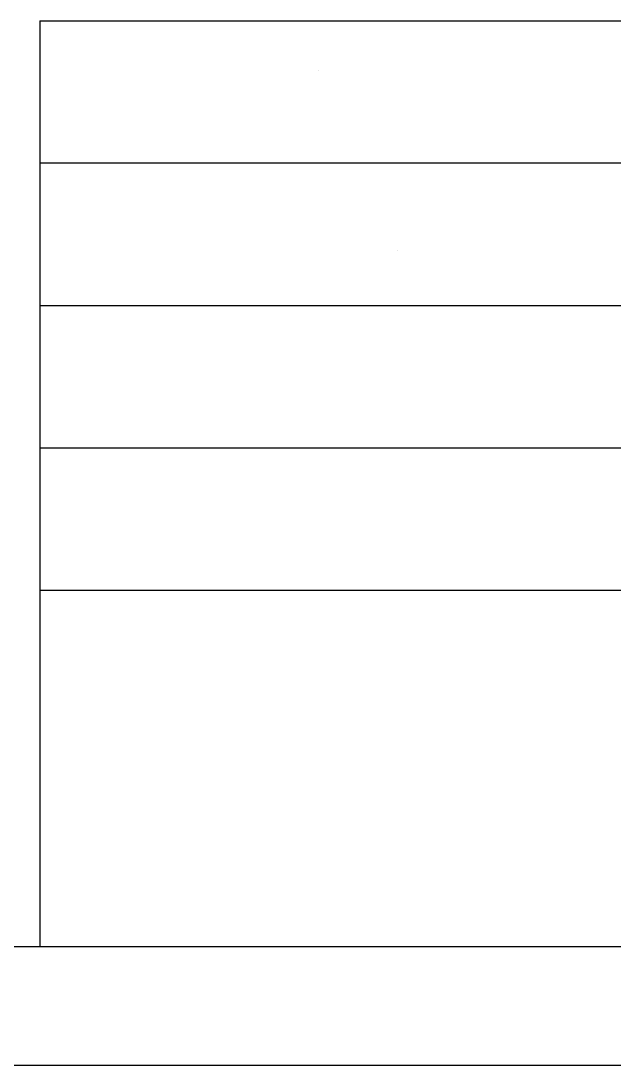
# Model space of a CAD drawing. Extents: x 0.2 to 49.5, y 17.6 to 52.5.
# Drawn here: x 25.3 to 28.24, y 17.64 to 22.81 of the extents above; entities that cross this region are included whole.
import ezdxf

# ---------------------------------------------------------------- set-up
doc = ezdxf.new("R2010")
doc.units = 0
doc.layers.get('0').update_dxf_attribs({"linetype": 'CONTINUOUS'})

msp = doc.modelspace()

# ---------------------------------------------------------------- linework, layer by layer
at = {"color": 7}
for points in [[(25.3957, 22.8094), (48.8758, 22.8094)], [(25.3957, 22.8094), (25.3957, 18.2307)], [(37.8403, 22.105), (25.3957, 22.105)], [(40.6578, 21.4005), (25.3957, 21.4005)], [(37.8403, 20.6961), (25.3957, 20.6961)], [(48.8758, 19.9917), (25.3957, 19.9917)], [(0.7416, 18.2307), (48.8758, 18.2307)], [(0.1546, 17.6437), (49.4628, 17.6437)]]:
    msp.add_lwpolyline(points, dxfattribs=at)
at = {"color": 7, "const_width": 0.0000000783}
for points in [[(25.6232, 22.373), (25.6232, 22.6665), (25.6817, 22.6665), (25.7512, 22.4587), (25.757, 22.4409), (25.7617, 22.4265), (25.7652, 22.4152), (25.7691, 22.4276), (25.7743, 22.4433), (25.7808, 22.4623), (25.8511, 22.6665), (25.9033, 22.6665), (25.9033, 22.373), (25.8659, 22.373), (25.8659, 22.6186), (25.7806, 22.373), (25.7456, 22.373), (25.6607, 22.6228), (25.6607, 22.373), (25.6232, 22.373)], [(26.2681, 22.4052), (26.2733, 22.3734), (26.2635, 22.3716), (26.2544, 22.3705), (26.2461, 22.3702), (26.234, 22.3709), (26.2238, 22.3729), (26.2156, 22.3764), (26.2091, 22.381), (26.2041, 22.3864), (26.2004, 22.3927), (26.198, 22.4019), (26.1965, 22.4161), (26.196, 22.4352), (26.196, 22.5576), (26.1696, 22.5576), (26.1696, 22.5856), (26.196, 22.5856), (26.196, 22.6383), (26.2319, 22.6599), (26.2319, 22.5856), (26.2681, 22.5856), (26.2681, 22.5576), (26.2319, 22.5576), (26.2319, 22.4332), (26.2321, 22.4242), (26.2327, 22.4176), (26.2338, 22.4134), (26.2353, 22.4107), (26.2374, 22.4084), (26.24, 22.4064), (26.2432, 22.405), (26.2474, 22.4041), (26.2523, 22.4038), (26.2567, 22.404), (26.262, 22.4044), (26.2681, 22.4052)], [(26.6681, 22.625), (26.6681, 22.6665), (26.7041, 22.6665), (26.7041, 22.625), (26.6681, 22.625)], [(26.9862, 22.373), (26.9862, 22.6665), (27.0223, 22.6665), (27.0223, 22.373), (26.9862, 22.373)], [(26.1001, 22.3992), (26.0869, 22.389), (26.0741, 22.381), (26.0616, 22.3752), (26.0489, 22.3713), (26.0357, 22.369), (26.0218, 22.3682), (26.0003, 22.3701), (25.9823, 22.3758), (25.968, 22.3853), (25.9575, 22.3978), (25.9513, 22.4123), (25.9492, 22.429), (25.95, 22.4392), (25.9523, 22.4487), (25.9563, 22.4576), (25.9615, 22.4656), (25.9677, 22.4725), (25.9749, 22.4783), (25.9829, 22.4831), (25.9915, 22.487), (26.0008, 22.4901), (26.0091, 22.4919), (26.0198, 22.4938), (26.0329, 22.4955), (26.0594, 22.4992), (26.0808, 22.5033), (26.0971, 22.5079), (26.0972, 22.5123), (26.0973, 22.5154), (26.0973, 22.5173), (26.0962, 22.5306), (26.0928, 22.5409), (26.0871, 22.5484), (26.0764, 22.5551), (26.0627, 22.5592), (26.0461, 22.5606), (26.0306, 22.5596), (26.0181, 22.5566), (26.0085, 22.5517), (26.0012, 22.5442), (25.9952, 22.5337), (25.9906, 22.5201), (25.9554, 22.5249), (25.9593, 22.5391), (25.9645, 22.5512), (25.9712, 22.5615), (25.9796, 22.57), (25.9902, 22.5772), (26.003, 22.5829), (26.0176, 22.5871), (26.0337, 22.5896), (26.0513, 22.5904), (26.0683, 22.5897), (26.083, 22.5876), (26.0955, 22.584), (26.1059, 22.5794), (26.1142, 22.574), (26.1205, 22.5679), (26.1253, 22.5608), (26.1291, 22.5527), (26.1318, 22.5434), (26.1328, 22.5356), (26.1334, 22.5245), (26.1336, 22.5101), (26.1336, 22.4621), (26.1338, 22.4327), (26.1346, 22.4115), (26.1359, 22.3985), (26.1379, 22.3898), (26.1409, 22.3812), (26.145, 22.373), (26.1073, 22.373), (26.104, 22.3809), (26.1016, 22.3896), (26.1001, 22.3992)], [(26.4489, 22.4415), (26.4861, 22.4368), (26.4786, 22.4167), (26.4677, 22.3998), (26.4535, 22.3862), (26.4361, 22.3762), (26.4158, 22.3702), (26.3926, 22.3682), (26.3637, 22.3714), (26.339, 22.3809), (26.3186, 22.3969), (26.3035, 22.4186), (26.2944, 22.4455), (26.2913, 22.4775), (26.2944, 22.5106), (26.3036, 22.5384), (26.3189, 22.5608), (26.3392, 22.5772), (26.3631, 22.5871), (26.3906, 22.5904), (26.4173, 22.5872), (26.4405, 22.5775), (26.4603, 22.5614), (26.4753, 22.5394), (26.4843, 22.5122), (26.4873, 22.4797), (26.4873, 22.4772), (26.4872, 22.474), (26.4871, 22.4701), (26.3286, 22.4701), (26.3316, 22.4485), (26.3383, 22.4307), (26.3484, 22.4164), (26.3612, 22.4061), (26.3761, 22.3999), (26.3928, 22.3978), (26.4054, 22.399), (26.4167, 22.4024), (26.4267, 22.4082), (26.4354, 22.4165), (26.4428, 22.4276), (26.4489, 22.4415)], [(26.531, 22.373), (26.531, 22.5856), (26.5634, 22.5856), (26.5634, 22.5534), (26.5715, 22.5667), (26.5791, 22.5767), (26.5863, 22.5832), (26.5936, 22.5872), (26.6013, 22.5896), (26.6094, 22.5904), (26.6217, 22.5891), (26.634, 22.5852), (26.6465, 22.5788), (26.6341, 22.5454), (26.6253, 22.5497), (26.6165, 22.5523), (26.6076, 22.5532), (26.6, 22.5524), (26.593, 22.55), (26.5864, 22.5461), (26.5807, 22.5407), (26.5763, 22.5341), (26.573, 22.5263), (26.5697, 22.5131), (26.5677, 22.4991), (26.567, 22.4843), (26.567, 22.373), (26.531, 22.373)], [(26.6681, 22.5856), (26.7041, 22.5856), (26.7041, 22.373), (26.6681, 22.373), (26.6681, 22.5856)], [(26.8977, 22.3992), (26.8846, 22.389), (26.8717, 22.381), (26.8592, 22.3752), (26.8466, 22.3713), (26.8333, 22.369), (26.8195, 22.3682), (26.7979, 22.3701), (26.78, 22.3758), (26.7656, 22.3853), (26.7552, 22.3978), (26.7489, 22.4123), (26.7468, 22.429), (26.7476, 22.4392), (26.7499, 22.4487), (26.7539, 22.4576), (26.7591, 22.4656), (26.7653, 22.4725), (26.7725, 22.4783), (26.7805, 22.4831), (26.7892, 22.487), (26.7984, 22.4901), (26.8067, 22.4919), (26.8174, 22.4938), (26.8305, 22.4955), (26.857, 22.4992), (26.8784, 22.5033), (26.8947, 22.5079), (26.8948, 22.5123), (26.8949, 22.5154), (26.8949, 22.5173), (26.8938, 22.5306), (26.8904, 22.5409), (26.8847, 22.5484), (26.874, 22.5551), (26.8603, 22.5592), (26.8437, 22.5606), (26.8282, 22.5596), (26.8157, 22.5566), (26.8061, 22.5517), (26.7988, 22.5442), (26.7928, 22.5337), (26.7882, 22.5201), (26.753, 22.5249), (26.7569, 22.5391), (26.7622, 22.5512), (26.7688, 22.5615), (26.7772, 22.57), (26.7879, 22.5772), (26.8006, 22.5829), (26.8153, 22.5871), (26.8313, 22.5896), (26.8489, 22.5904), (26.8659, 22.5897), (26.8807, 22.5876), (26.8931, 22.584), (26.9035, 22.5794), (26.9118, 22.574), (26.9182, 22.5679), (26.923, 22.5608), (26.9267, 22.5527), (26.9294, 22.5434), (26.9304, 22.5356), (26.931, 22.5245), (26.9312, 22.5101), (26.9312, 22.4621), (26.9314, 22.4327), (26.9322, 22.4115), (26.9335, 22.3985), (26.9355, 22.3898), (26.9385, 22.3812), (26.9426, 22.373), (26.9049, 22.373), (26.9017, 22.3809), (26.8993, 22.3896), (26.8977, 22.3992)], [(27.0881, 22.5446), (27.0881, 22.5856), (27.1292, 22.5856), (27.1292, 22.5446), (27.0881, 22.5446)], [(26.4493, 22.4997), (26.4467, 22.5161), (26.4422, 22.5295), (26.4357, 22.54), (26.4231, 22.5515), (26.4082, 22.5585), (26.391, 22.5608), (26.3753, 22.5589), (26.3614, 22.5534), (26.3493, 22.5442), (26.3397, 22.5318), (26.3334, 22.517), (26.3306, 22.4997), (26.4493, 22.4997)], [(26.0971, 22.4797), (26.0819, 22.4746), (26.0622, 22.4701), (26.0383, 22.4661), (26.0249, 22.4639), (26.0144, 22.4615), (26.0068, 22.4589), (26.0012, 22.4558), (25.9964, 22.4519), (25.9926, 22.4472), (25.9898, 22.4418), (25.9882, 22.4361), (25.9876, 22.43), (25.9888, 22.421), (25.9925, 22.413), (25.9985, 22.406), (26.0069, 22.4007), (26.0176, 22.3975), (26.0305, 22.3964), (26.0438, 22.3974), (26.0562, 22.4005), (26.0675, 22.4055), (26.0773, 22.4123), (26.0853, 22.4206), (26.0913, 22.4304), (26.0945, 22.4399), (26.0965, 22.4519), (26.0971, 22.4665), (26.0971, 22.4797)], [(26.8947, 22.4797), (26.8795, 22.4746), (26.8599, 22.4701), (26.8359, 22.4661), (26.8225, 22.4639), (26.812, 22.4615), (26.8044, 22.4589), (26.7988, 22.4558), (26.794, 22.4519), (26.7902, 22.4472), (26.7875, 22.4418), (26.7858, 22.4361), (26.7852, 22.43), (26.7864, 22.421), (26.7901, 22.413), (26.7961, 22.406), (26.8045, 22.4007), (26.8152, 22.3975), (26.8281, 22.3964), (26.8414, 22.3974), (26.8538, 22.4005), (26.8651, 22.4055), (26.875, 22.4123), (26.8829, 22.4206), (26.8889, 22.4304), (26.8922, 22.4399), (26.8941, 22.4519), (26.8947, 22.4665), (26.8947, 22.4797)], [(27.0881, 22.414), (27.1292, 22.414), (27.1292, 22.373), (27.0881, 22.373), (27.0881, 22.414)], [(25.7334, 21.6418), (25.7334, 21.9007), (25.6367, 21.9007), (25.6367, 21.9353), (25.8694, 21.9353), (25.8694, 21.9007), (25.7723, 21.9007), (25.7723, 21.6418), (25.7334, 21.6418)], [(26.3479, 21.674), (26.3531, 21.6422), (26.3433, 21.6404), (26.3342, 21.6394), (26.3258, 21.639), (26.3137, 21.6397), (26.3036, 21.6418), (26.2954, 21.6452), (26.2889, 21.6498), (26.2838, 21.6552), (26.2802, 21.6615), (26.2777, 21.6708), (26.2763, 21.6849), (26.2758, 21.7041), (26.2758, 21.8264), (26.2494, 21.8264), (26.2494, 21.8544), (26.2758, 21.8544), (26.2758, 21.9071), (26.3116, 21.9287), (26.3116, 21.8544), (26.3479, 21.8544), (26.3479, 21.8264), (26.3116, 21.8264), (26.3116, 21.7021), (26.3118, 21.693), (26.3125, 21.6864), (26.3135, 21.6823), (26.3151, 21.6795), (26.3171, 21.6772), (26.3197, 21.6752), (26.323, 21.6738), (26.3271, 21.6729), (26.332, 21.6726), (26.3365, 21.6728), (26.3417, 21.6733), (26.3479, 21.674)], [(26.9529, 21.8939), (26.9529, 21.9353), (26.9889, 21.9353), (26.9889, 21.8939), (26.9529, 21.8939)], [(27.5785, 21.674), (27.5837, 21.6422), (27.5739, 21.6404), (27.5649, 21.6394), (27.5565, 21.639), (27.5444, 21.6397), (27.5343, 21.6418), (27.5261, 21.6452), (27.5196, 21.6498), (27.5145, 21.6552), (27.5109, 21.6615), (27.5084, 21.6708), (27.5069, 21.6849), (27.5064, 21.7041), (27.5064, 21.8264), (27.48, 21.8264), (27.48, 21.8544), (27.5064, 21.8544), (27.5064, 21.9071), (27.5423, 21.9287), (27.5423, 21.8544), (27.5785, 21.8544), (27.5785, 21.8264), (27.5423, 21.8264), (27.5423, 21.7021), (27.5425, 21.693), (27.5431, 21.6864), (27.5442, 21.6823), (27.5457, 21.6795), (27.5478, 21.6772), (27.5504, 21.6752), (27.5537, 21.6738), (27.5578, 21.6729), (27.5627, 21.6726), (27.5671, 21.6728), (27.5724, 21.6733), (27.5785, 21.674)], [(25.9042, 21.6418), (25.9042, 21.8544), (25.9366, 21.8544), (25.9366, 21.8222), (25.9447, 21.8356), (25.9523, 21.8455), (25.9596, 21.852), (25.9668, 21.856), (25.9745, 21.8584), (25.9827, 21.8592), (25.9949, 21.8579), (26.0072, 21.8541), (26.0197, 21.8476), (26.0073, 21.8142), (25.9985, 21.8185), (25.9897, 21.8211), (25.9809, 21.822), (25.9733, 21.8212), (25.9662, 21.8188), (25.9597, 21.8149), (25.954, 21.8095), (25.9495, 21.803), (25.9462, 21.7952), (25.9429, 21.782), (25.9409, 21.7679), (25.9402, 21.7531), (25.9402, 21.6418), (25.9042, 21.6418)], [(26.1799, 21.668), (26.1667, 21.6578), (26.1539, 21.6498), (26.1413, 21.644), (26.1287, 21.6401), (26.1155, 21.6378), (26.1016, 21.637), (26.08, 21.6389), (26.0621, 21.6446), (26.0477, 21.6541), (26.0373, 21.6666), (26.031, 21.6812), (26.0289, 21.6979), (26.0297, 21.708), (26.0321, 21.7175), (26.036, 21.7264), (26.0413, 21.7344), (26.0475, 21.7414), (26.0547, 21.7471), (26.0627, 21.7519), (26.0713, 21.7558), (26.0806, 21.7589), (26.0889, 21.7608), (26.0995, 21.7626), (26.1126, 21.7643), (26.1392, 21.768), (26.1606, 21.7722), (26.1769, 21.7768), (26.177, 21.7811), (26.1771, 21.7842), (26.1771, 21.7862), (26.1759, 21.7994), (26.1725, 21.8097), (26.1669, 21.8172), (26.1562, 21.824), (26.1425, 21.8281), (26.1258, 21.8294), (26.1104, 21.8284), (26.0978, 21.8254), (26.0883, 21.8205), (26.0809, 21.813), (26.0749, 21.8025), (26.0704, 21.789), (26.0351, 21.7938), (26.039, 21.8079), (26.0443, 21.8201), (26.051, 21.8303), (26.0594, 21.8389), (26.07, 21.846), (26.0828, 21.8517), (26.0974, 21.8559), (26.1135, 21.8584), (26.131, 21.8592), (26.1481, 21.8585), (26.1628, 21.8564), (26.1753, 21.8528), (26.1856, 21.8482), (26.194, 21.8428), (26.2003, 21.8367), (26.2051, 21.8297), (26.2088, 21.8215), (26.2115, 21.8122), (26.2125, 21.8044), (26.2131, 21.7933), (26.2133, 21.779), (26.2133, 21.7309), (26.2136, 21.7015), (26.2143, 21.6803), (26.2156, 21.6673), (26.2177, 21.6586), (26.2207, 21.6501), (26.2247, 21.6418), (26.1871, 21.6418), (26.1838, 21.6497), (26.1814, 21.6585), (26.1799, 21.668)], [(26.5218, 21.668), (26.5087, 21.6578), (26.4958, 21.6498), (26.4833, 21.644), (26.4706, 21.6401), (26.4574, 21.6378), (26.4436, 21.637), (26.422, 21.6389), (26.404, 21.6446), (26.3897, 21.6541), (26.3792, 21.6666), (26.373, 21.6812), (26.3709, 21.6979), (26.3717, 21.708), (26.374, 21.7175), (26.378, 21.7264), (26.3832, 21.7344), (26.3894, 21.7414), (26.3966, 21.7471), (26.4046, 21.7519), (26.4132, 21.7558), (26.4225, 21.7589), (26.4308, 21.7608), (26.4415, 21.7626), (26.4546, 21.7643), (26.4811, 21.768), (26.5025, 21.7722), (26.5188, 21.7768), (26.5189, 21.7811), (26.519, 21.7842), (26.519, 21.7862), (26.5179, 21.7994), (26.5145, 21.8097), (26.5088, 21.8172), (26.4981, 21.824), (26.4844, 21.8281), (26.4678, 21.8294), (26.4523, 21.8284), (26.4398, 21.8254), (26.4302, 21.8205), (26.4229, 21.813), (26.4169, 21.8025), (26.4123, 21.789), (26.3771, 21.7938), (26.381, 21.8079), (26.3863, 21.8201), (26.3929, 21.8303), (26.4013, 21.8389), (26.4119, 21.846), (26.4247, 21.8517), (26.4394, 21.8559), (26.4554, 21.8584), (26.473, 21.8592), (26.49, 21.8585), (26.5048, 21.8564), (26.5172, 21.8528), (26.5276, 21.8482), (26.5359, 21.8428), (26.5423, 21.8367), (26.5471, 21.8297), (26.5508, 21.8215), (26.5535, 21.8122), (26.5545, 21.8044), (26.5551, 21.7933), (26.5553, 21.779), (26.5553, 21.7309), (26.5555, 21.7015), (26.5563, 21.6803), (26.5576, 21.6673), (26.5596, 21.6586), (26.5626, 21.6501), (26.5667, 21.6418), (26.529, 21.6418), (26.5258, 21.6497), (26.5233, 21.6585), (26.5218, 21.668)], [(26.6111, 21.6418), (26.6111, 21.8544), (26.6434, 21.8544), (26.6434, 21.8246), (26.6508, 21.8343), (26.6596, 21.8427), (26.67, 21.8497), (26.6816, 21.855), (26.6942, 21.8582), (26.7078, 21.8592), (26.7226, 21.8581), (26.7355, 21.8549), (26.7466, 21.8494), (26.7557, 21.842), (26.7628, 21.8329), (26.7679, 21.822), (26.7864, 21.8427), (26.8083, 21.8551), (26.8336, 21.8592), (26.853, 21.8573), (26.8692, 21.8515), (26.8822, 21.8417), (26.8917, 21.8279), (26.8973, 21.81), (26.8992, 21.7878), (26.8992, 21.6418), (26.8634, 21.6418), (26.8634, 21.7758), (26.863, 21.7888), (26.8618, 21.7992), (26.8599, 21.8069), (26.8569, 21.8128), (26.8527, 21.8179), (26.8472, 21.8222), (26.8407, 21.8254), (26.8335, 21.8274), (26.8255, 21.828), (26.8114, 21.8263), (26.799, 21.8214), (26.7883, 21.8131), (26.7801, 21.8012), (26.7751, 21.7852), (26.7735, 21.7653), (26.7735, 21.6418), (26.7375, 21.6418), (26.7375, 21.78), (26.7365, 21.7946), (26.7335, 21.8067), (26.7286, 21.816), (26.7215, 21.8227), (26.7119, 21.8267), (26.6998, 21.828), (26.6899, 21.8271), (26.6806, 21.8244), (26.6717, 21.82), (26.6639, 21.8138), (26.6576, 21.806), (26.653, 21.7966), (26.6497, 21.7848), (26.6478, 21.77), (26.6472, 21.7521), (26.6472, 21.6418), (26.6111, 21.6418)], [(26.9529, 21.8544), (26.9889, 21.8544), (26.9889, 21.6418), (26.9529, 21.6418), (26.9529, 21.8544)], [(27.1893, 21.7103), (27.2266, 21.7057), (27.219, 21.6855), (27.2081, 21.6687), (27.1939, 21.655), (27.1766, 21.645), (27.1563, 21.639), (27.1331, 21.637), (27.1041, 21.6402), (27.0795, 21.6498), (27.0591, 21.6657), (27.0439, 21.6875), (27.0348, 21.7143), (27.0318, 21.7463), (27.0348, 21.7794), (27.044, 21.8072), (27.0594, 21.8296), (27.0796, 21.8461), (27.1035, 21.8559), (27.1311, 21.8592), (27.1578, 21.856), (27.181, 21.8463), (27.2007, 21.8302), (27.2157, 21.8082), (27.2248, 21.781), (27.2278, 21.7485), (27.2277, 21.746), (27.2277, 21.7428), (27.2276, 21.7389), (27.069, 21.7389), (27.0721, 21.7174), (27.0787, 21.6995), (27.0888, 21.6853), (27.1017, 21.6749), (27.1165, 21.6687), (27.1333, 21.6666), (27.1458, 21.6678), (27.1571, 21.6713), (27.1671, 21.6771), (27.1758, 21.6854), (27.1832, 21.6964), (27.1893, 21.7103)], [(27.2718, 21.6418), (27.2718, 21.8544), (27.3042, 21.8544), (27.3042, 21.8242), (27.3222, 21.8437), (27.3447, 21.8553), (27.3719, 21.8592), (27.3844, 21.8585), (27.3962, 21.8562), (27.4072, 21.8523), (27.4171, 21.8472), (27.4251, 21.8412), (27.4314, 21.8342), (27.4362, 21.8263), (27.4399, 21.8174), (27.4426, 21.8076), (27.4437, 21.7992), (27.4444, 21.7876), (27.4446, 21.7725), (27.4446, 21.6418), (27.4085, 21.6418), (27.4085, 21.7711), (27.4081, 21.7846), (27.4067, 21.7956), (27.4043, 21.8041), (27.4008, 21.8109), (27.3958, 21.8167), (27.3894, 21.8215), (27.3819, 21.8251), (27.3735, 21.8273), (27.3643, 21.828), (27.3497, 21.8264), (27.3364, 21.8215), (27.3246, 21.8134), (27.3153, 21.8007), (27.3097, 21.7822), (27.3078, 21.7579), (27.3078, 21.6418), (27.2718, 21.6418)], [(27.6003, 21.7481), (27.604, 21.7841), (27.6149, 21.8133), (27.6332, 21.8356), (27.6528, 21.8487), (27.6751, 21.8566), (27.7, 21.8592), (27.7275, 21.856), (27.7514, 21.8465), (27.7717, 21.8305), (27.7872, 21.8089), (27.7965, 21.7825), (27.7995, 21.7511), (27.7982, 21.7257), (27.7941, 21.7042), (27.7872, 21.6866), (27.7778, 21.672), (27.7658, 21.6599), (27.7514, 21.65), (27.7352, 21.6428), (27.7181, 21.6385), (27.7, 21.637), (27.6722, 21.6402), (27.6481, 21.6497), (27.6279, 21.6656), (27.6126, 21.6875), (27.6034, 21.715), (27.6003, 21.7481)], [(27.8518, 21.8134), (27.8518, 21.8544), (27.8928, 21.8544), (27.8928, 21.8134), (27.8518, 21.8134)], [(27.1897, 21.7685), (27.1871, 21.7849), (27.1826, 21.7984), (27.1761, 21.8088), (27.1635, 21.8204), (27.1486, 21.8273), (27.1315, 21.8296), (27.1158, 21.8278), (27.1019, 21.8222), (27.0897, 21.813), (27.0801, 21.8007), (27.0739, 21.7859), (27.071, 21.7685), (27.1897, 21.7685)], [(27.6374, 21.7481), (27.6394, 21.7232), (27.6453, 21.7028), (27.6552, 21.687), (27.6681, 21.6757), (27.683, 21.6689), (27.7, 21.6666), (27.7169, 21.6689), (27.7318, 21.6757), (27.7447, 21.6871), (27.7546, 21.7031), (27.7605, 21.7238), (27.7625, 21.7493), (27.7605, 21.7735), (27.7545, 21.7934), (27.7446, 21.8091), (27.7317, 21.8204), (27.7168, 21.8271), (27.7, 21.8294), (27.683, 21.8272), (27.6681, 21.8204), (27.6552, 21.8092), (27.6453, 21.7934), (27.6394, 21.7731), (27.6374, 21.7481)], [(26.1769, 21.7485), (26.1616, 21.7435), (26.142, 21.7389), (26.118, 21.7349), (26.1047, 21.7327), (26.0942, 21.7303), (26.0866, 21.7277), (26.0809, 21.7246), (26.0762, 21.7207), (26.0724, 21.716), (26.0696, 21.7107), (26.0679, 21.705), (26.0674, 21.6989), (26.0686, 21.6898), (26.0722, 21.6818), (26.0783, 21.6748), (26.0867, 21.6695), (26.0973, 21.6663), (26.1102, 21.6652), (26.1236, 21.6663), (26.1359, 21.6693), (26.1473, 21.6743), (26.1571, 21.6812), (26.165, 21.6895), (26.1711, 21.6993), (26.1743, 21.7087), (26.1762, 21.7207), (26.1769, 21.7353), (26.1769, 21.7485)], [(26.5188, 21.7485), (26.5036, 21.7435), (26.484, 21.7389), (26.46, 21.7349), (26.4466, 21.7327), (26.4361, 21.7303), (26.4285, 21.7277), (26.4229, 21.7246), (26.4181, 21.7207), (26.4143, 21.716), (26.4115, 21.7107), (26.4099, 21.705), (26.4093, 21.6989), (26.4105, 21.6898), (26.4142, 21.6818), (26.4202, 21.6748), (26.4286, 21.6695), (26.4393, 21.6663), (26.4522, 21.6652), (26.4655, 21.6663), (26.4779, 21.6693), (26.4892, 21.6743), (26.4991, 21.6812), (26.507, 21.6895), (26.513, 21.6993), (26.5163, 21.7087), (26.5182, 21.7207), (26.5188, 21.7353), (26.5188, 21.7485)], [(27.8518, 21.6829), (27.8928, 21.6829), (27.8928, 21.6418), (27.8518, 21.6418), (27.8518, 21.6829)], [(25.6347, 20.912), (25.6347, 21.2055), (25.7455, 21.2055), (25.7634, 21.2052), (25.7783, 21.2043), (25.7901, 21.2027), (25.8037, 21.1996), (25.8158, 21.195), (25.8263, 21.189), (25.8354, 21.1814), (25.8433, 21.1719), (25.8499, 21.1607), (25.8548, 21.1481), (25.8578, 21.1348), (25.8588, 21.1206), (25.8561, 21.097), (25.8482, 21.0758), (25.8349, 21.0573), (25.8148, 21.0429), (25.7861, 21.0342), (25.7489, 21.0313), (25.6736, 21.0313), (25.6736, 20.912), (25.6347, 20.912)], [(27.008, 20.9443), (27.0132, 20.9124), (27.0034, 20.9106), (26.9943, 20.9096), (26.9859, 20.9092), (26.9738, 20.9099), (26.9637, 20.912), (26.9555, 20.9154), (26.949, 20.92), (26.9439, 20.9254), (26.9403, 20.9317), (26.9378, 20.941), (26.9364, 20.9551), (26.9359, 20.9743), (26.9359, 21.0966), (26.9095, 21.0966), (26.9095, 21.1246), (26.9359, 21.1246), (26.9359, 21.1773), (26.9717, 21.1989), (26.9717, 21.1246), (27.008, 21.1246), (27.008, 21.0966), (26.9717, 21.0966), (26.9717, 20.9723), (26.9719, 20.9632), (26.9726, 20.9566), (26.9736, 20.9525), (26.9752, 20.9497), (26.9772, 20.9474), (26.9798, 20.9455), (26.9831, 20.944), (26.9872, 20.9431), (26.9921, 20.9429), (26.9966, 20.943), (27.0018, 20.9435), (27.008, 20.9443)], [(27.4764, 21.1641), (27.4764, 21.2055), (27.5125, 21.2055), (27.5125, 21.1641), (27.4764, 21.1641)], [(27.6602, 21.2071), (27.7075, 21.2071), (27.6634, 21.1511), (27.6336, 21.1511), (27.6602, 21.2071)], [(25.7495, 21.066), (25.7721, 21.0675), (25.7899, 21.0722), (25.8029, 21.08), (25.8117, 21.0906), (25.817, 21.1038), (25.8187, 21.1194), (25.8177, 21.1311), (25.8146, 21.1416), (25.8094, 21.151), (25.8026, 21.1587), (25.7944, 21.1645), (25.7849, 21.1683), (25.7765, 21.1697), (25.7644, 21.1706), (25.7487, 21.1709), (25.6736, 21.1709), (25.6736, 21.066), (25.7495, 21.066)], [(25.9032, 20.912), (25.9032, 21.1246), (25.9357, 21.1246), (25.9357, 21.0924), (25.9437, 21.1058), (25.9514, 21.1157), (25.9586, 21.1222), (25.9658, 21.1262), (25.9735, 21.1286), (25.9817, 21.1294), (25.9939, 21.1282), (26.0063, 21.1243), (26.0187, 21.1178), (26.0063, 21.0844), (25.9975, 21.0887), (25.9887, 21.0913), (25.9799, 21.0922), (25.9723, 21.0914), (25.9652, 21.089), (25.9587, 21.0851), (25.953, 21.0797), (25.9485, 21.0732), (25.9453, 21.0654), (25.9419, 21.0522), (25.9399, 21.0382), (25.9393, 21.0233), (25.9393, 20.912), (25.9032, 20.912)], [(26.1857, 20.9805), (26.2229, 20.9759), (26.2154, 20.9558), (26.2045, 20.9389), (26.1903, 20.9252), (26.173, 20.9152), (26.1527, 20.9092), (26.1295, 20.9072), (26.1005, 20.9104), (26.0758, 20.92), (26.0555, 20.9359), (26.0403, 20.9577), (26.0312, 20.9845), (26.0281, 21.0165), (26.0312, 21.0496), (26.0404, 21.0774), (26.0558, 21.0998), (26.076, 21.1163), (26.0999, 21.1262), (26.1274, 21.1294), (26.1541, 21.1262), (26.1774, 21.1165), (26.1971, 21.1004), (26.2121, 21.0784), (26.2211, 21.0512), (26.2241, 21.0187), (26.2241, 21.0162), (26.2241, 21.013), (26.2239, 21.0091), (26.0654, 21.0091), (26.0685, 20.9876), (26.0751, 20.9697), (26.0852, 20.9555), (26.0981, 20.9451), (26.1129, 20.9389), (26.1297, 20.9368), (26.1422, 20.938), (26.1535, 20.9415), (26.1635, 20.9473), (26.1722, 20.9556), (26.1796, 20.9667), (26.1857, 20.9805)], [(26.2538, 20.9755), (26.2894, 20.9811), (26.2926, 20.9679), (26.2982, 20.957), (26.3061, 20.9483), (26.3165, 20.9419), (26.3293, 20.9381), (26.3445, 20.9368), (26.3596, 20.938), (26.3719, 20.9413), (26.3813, 20.947), (26.388, 20.9541), (26.392, 20.962), (26.3933, 20.9707), (26.3921, 20.9782), (26.3886, 20.9847), (26.3827, 20.9899), (26.3753, 20.9934), (26.363, 20.9975), (26.3459, 21.0021), (26.3221, 21.0085), (26.3038, 21.0143), (26.2909, 21.0194), (26.2815, 21.0249), (26.2738, 21.0317), (26.2677, 21.0397), (26.2633, 21.0486), (26.2607, 21.0581), (26.2598, 21.0682), (26.2605, 21.0774), (26.2627, 21.0862), (26.2663, 21.0945), (26.2712, 21.1021), (26.2771, 21.1088), (26.284, 21.1146), (26.2903, 21.1186), (26.2979, 21.1221), (26.3069, 21.1251), (26.3168, 21.1275), (26.3272, 21.129), (26.3381, 21.1294), (26.3541, 21.1286), (26.3687, 21.1262), (26.382, 21.1222), (26.3935, 21.1169), (26.4028, 21.1104), (26.4099, 21.1027), (26.4153, 21.0936), (26.4195, 21.0826), (26.4224, 21.0698), (26.3871, 21.065), (26.3845, 21.0751), (26.3799, 21.0837), (26.3732, 21.0906), (26.3645, 21.0957), (26.3536, 21.0988), (26.3407, 21.0998), (26.3257, 21.0989), (26.3139, 21.0962), (26.3052, 21.0916), (26.2993, 21.0858), (26.2958, 21.0794), (26.2946, 21.0724), (26.2951, 21.0679), (26.2966, 21.0637), (26.299, 21.0598), (26.3025, 21.0561), (26.3071, 21.0529), (26.3128, 21.0502), (26.3188, 21.0482), (26.3294, 21.0452), (26.3447, 21.041), (26.3676, 21.0346), (26.3854, 21.029), (26.398, 21.0242), (26.4074, 21.0192), (26.4153, 21.0129), (26.4218, 21.0053), (26.4265, 20.9964), (26.4294, 20.9861), (26.4304, 20.9745), (26.4292, 20.9627), (26.4257, 20.9514), (26.4198, 20.9406), (26.4118, 20.9307), (26.4017, 20.9225), (26.3895, 20.9159), (26.3757, 20.9111), (26.3608, 20.9082), (26.3447, 20.9072), (26.3192, 20.9091), (26.2982, 20.9149), (26.2815, 20.9244), (26.2688, 20.9378), (26.2595, 20.9548), (26.2538, 20.9755)], [(26.6188, 20.9805), (26.656, 20.9759), (26.6484, 20.9558), (26.6376, 20.9389), (26.6234, 20.9252), (26.606, 20.9152), (26.5857, 20.9092), (26.5625, 20.9072), (26.5335, 20.9104), (26.5089, 20.92), (26.4885, 20.9359), (26.4733, 20.9577), (26.4642, 20.9845), (26.4612, 21.0165), (26.4643, 21.0496), (26.4735, 21.0774), (26.4888, 21.0998), (26.5091, 21.1163), (26.533, 21.1262), (26.5605, 21.1294), (26.5872, 21.1262), (26.6104, 21.1165), (26.6302, 21.1004), (26.6452, 21.0784), (26.6542, 21.0512), (26.6572, 21.0187), (26.6572, 21.0162), (26.6571, 21.013), (26.657, 21.0091), (26.4984, 21.0091), (26.5015, 20.9876), (26.5081, 20.9697), (26.5182, 20.9555), (26.5311, 20.9451), (26.5459, 20.9389), (26.5627, 20.9368), (26.5753, 20.938), (26.5865, 20.9415), (26.5965, 20.9473), (26.6052, 20.9556), (26.6126, 20.9667), (26.6188, 20.9805)], [(26.7012, 20.912), (26.7012, 21.1246), (26.7337, 21.1246), (26.7337, 21.0944), (26.7516, 21.1139), (26.7742, 21.1256), (26.8013, 21.1294), (26.8138, 21.1287), (26.8256, 21.1264), (26.8367, 21.1225), (26.8465, 21.1175), (26.8546, 21.1114), (26.8608, 21.1044), (26.8656, 21.0965), (26.8693, 21.0876), (26.872, 21.0778), (26.8731, 21.0694), (26.8738, 21.0578), (26.874, 21.0428), (26.874, 20.912), (26.838, 20.912), (26.838, 21.0414), (26.8375, 21.0548), (26.8361, 21.0658), (26.8338, 21.0743), (26.8302, 21.0811), (26.8253, 21.0869), (26.8189, 21.0917), (26.8113, 21.0953), (26.8029, 21.0975), (26.7937, 21.0982), (26.7791, 21.0966), (26.7658, 21.0917), (26.754, 21.0836), (26.7447, 21.0709), (26.7391, 21.0525), (26.7373, 21.0281), (26.7373, 20.912), (26.7012, 20.912)], [(27.1819, 20.9382), (27.1688, 20.928), (27.1559, 20.92), (27.1434, 20.9142), (27.1307, 20.9103), (27.1175, 20.908), (27.1037, 20.9072), (27.0821, 20.9091), (27.0641, 20.9148), (27.0498, 20.9243), (27.0393, 20.9368), (27.0331, 20.9514), (27.031, 20.9681), (27.0318, 20.9782), (27.0341, 20.9877), (27.0381, 20.9966), (27.0433, 21.0046), (27.0495, 21.0116), (27.0567, 21.0173), (27.0647, 21.0221), (27.0733, 21.026), (27.0826, 21.0291), (27.0909, 21.031), (27.1016, 21.0328), (27.1147, 21.0345), (27.1412, 21.0382), (27.1626, 21.0424), (27.1789, 21.047), (27.179, 21.0513), (27.1791, 21.0544), (27.1791, 21.0564), (27.178, 21.0696), (27.1746, 21.0799), (27.1689, 21.0874), (27.1582, 21.0942), (27.1445, 21.0983), (27.1279, 21.0996), (27.1124, 21.0986), (27.0999, 21.0957), (27.0903, 21.0907), (27.083, 21.0832), (27.077, 21.0727), (27.0724, 21.0592), (27.0372, 21.064), (27.0411, 21.0781), (27.0463, 21.0903), (27.053, 21.1005), (27.0614, 21.1091), (27.072, 21.1162), (27.0848, 21.1219), (27.0994, 21.1261), (27.1155, 21.1286), (27.1331, 21.1294), (27.1501, 21.1287), (27.1648, 21.1266), (27.1773, 21.123), (27.1877, 21.1184), (27.196, 21.113), (27.2024, 21.1069), (27.2072, 21.0999), (27.2109, 21.0917), (27.2136, 21.0824), (27.2146, 21.0746), (27.2152, 21.0635), (27.2154, 21.0492), (27.2154, 21.0011), (27.2156, 20.9717), (27.2164, 20.9505), (27.2177, 20.9375), (27.2197, 20.9288), (27.2227, 20.9203), (27.2268, 20.912), (27.1891, 20.912), (27.1858, 20.9199), (27.1834, 20.9287), (27.1819, 20.9382)], [(27.41, 20.9899), (27.4454, 20.9853), (27.4395, 20.9626), (27.4296, 20.9435), (27.4157, 20.9279), (27.3985, 20.9164), (27.3789, 20.9095), (27.3569, 20.9072), (27.3297, 20.9104), (27.3063, 20.9199), (27.2867, 20.9357), (27.272, 20.9575), (27.2632, 20.9848), (27.2602, 21.0175), (27.2615, 21.0395), (27.2653, 21.0596), (27.2716, 21.0778), (27.2806, 21.0936), (27.2921, 21.1065), (27.3064, 21.1165), (27.3224, 21.1237), (27.3393, 21.128), (27.3571, 21.1294), (27.3788, 21.1275), (27.3977, 21.1217), (27.4138, 21.1119), (27.4267, 21.0986), (27.4361, 21.082), (27.442, 21.0622), (27.407, 21.0568), (27.4028, 21.0699), (27.3969, 21.0806), (27.3892, 21.089), (27.3802, 21.095), (27.3699, 21.0986), (27.3585, 21.0998), (27.3415, 21.0976), (27.3267, 21.0911), (27.3143, 21.0803), (27.3048, 21.0648), (27.2991, 21.0442), (27.2972, 21.0185), (27.2991, 20.9926), (27.3045, 20.9718), (27.3137, 20.9563), (27.3257, 20.9455), (27.34, 20.939), (27.3565, 20.9368), (27.3699, 20.9383), (27.3817, 20.9426), (27.3919, 20.9499), (27.4003, 20.9601), (27.4063, 20.9734), (27.41, 20.9899)], [(27.5539, 21.0183), (27.5576, 21.0543), (27.5685, 21.0835), (27.5867, 21.1058), (27.6064, 21.1189), (27.6287, 21.1268), (27.6536, 21.1294), (27.6811, 21.1263), (27.705, 21.1167), (27.7253, 21.1007), (27.7407, 21.0791), (27.75, 21.0527), (27.7531, 21.0213), (27.7517, 20.9959), (27.7476, 20.9744), (27.7408, 20.9568), (27.7313, 20.9423), (27.7194, 20.9301), (27.705, 20.9202), (27.6888, 20.913), (27.6717, 20.9087), (27.6536, 20.9072), (27.6258, 20.9104), (27.6017, 20.9199), (27.5814, 20.9358), (27.5661, 20.9577), (27.557, 20.9852), (27.5539, 21.0183)], [(27.7954, 20.912), (27.7954, 21.1246), (27.8278, 21.1246), (27.8278, 21.0944), (27.8457, 21.1139), (27.8683, 21.1256), (27.8955, 21.1294), (27.9079, 21.1287), (27.9197, 21.1264), (27.9308, 21.1225), (27.9406, 21.1175), (27.9487, 21.1114), (27.9549, 21.1044), (27.9597, 21.0965), (27.9635, 21.0876), (27.9661, 21.0778), (27.9672, 21.0694), (27.9679, 21.0578), (27.9681, 21.0428), (27.9681, 20.912), (27.9321, 20.912), (27.9321, 21.0414), (27.9316, 21.0548), (27.9302, 21.0658), (27.9279, 21.0743), (27.9244, 21.0811), (27.9194, 21.0869), (27.913, 21.0917), (27.9054, 21.0953), (27.8971, 21.0975), (27.8879, 21.0982), (27.8732, 21.0966), (27.86, 21.0917), (27.8481, 21.0836), (27.8388, 21.0709), (27.8333, 21.0525), (27.8314, 21.0281), (27.8314, 20.912), (27.7954, 20.912)], [(26.1861, 21.0388), (26.1835, 21.0551), (26.179, 21.0686), (26.1725, 21.079), (26.1599, 21.0906), (26.145, 21.0975), (26.1278, 21.0998), (26.1122, 21.098), (26.0983, 21.0924), (26.0861, 21.0832), (26.0765, 21.0709), (26.0703, 21.0561), (26.0674, 21.0388), (26.1861, 21.0388)], [(26.6192, 21.0388), (26.6166, 21.0551), (26.612, 21.0686), (26.6055, 21.079), (26.5929, 21.0906), (26.578, 21.0975), (26.5609, 21.0998), (26.5452, 21.098), (26.5313, 21.0924), (26.5192, 21.0832), (26.5096, 21.0709), (26.5033, 21.0561), (26.5004, 21.0388), (26.6192, 21.0388)], [(27.4764, 21.1246), (27.5125, 21.1246), (27.5125, 20.912), (27.4764, 20.912), (27.4764, 21.1246)], [(27.591, 21.0183), (27.5929, 20.9934), (27.5989, 20.973), (27.6088, 20.9572), (27.6217, 20.9459), (27.6366, 20.9391), (27.6536, 20.9368), (27.6705, 20.9391), (27.6854, 20.9459), (27.6983, 20.9573), (27.7082, 20.9733), (27.7141, 20.994), (27.7161, 21.0195), (27.7141, 21.0437), (27.7081, 21.0636), (27.6982, 21.0793), (27.6852, 21.0906), (27.6704, 21.0974), (27.6536, 21.0996), (27.6366, 21.0974), (27.6217, 21.0906), (27.6088, 21.0794), (27.5989, 21.0636), (27.5929, 21.0433), (27.591, 21.0183)], [(28.0334, 21.0836), (28.0334, 21.1246), (28.0744, 21.1246), (28.0744, 21.0836), (28.0334, 21.0836)], [(27.1789, 21.0187), (27.1637, 21.0137), (27.144, 21.0091), (27.1201, 21.0051), (27.1067, 21.0029), (27.0962, 21.0005), (27.0886, 20.9979), (27.083, 20.9948), (27.0782, 20.9909), (27.0744, 20.9862), (27.0716, 20.9809), (27.07, 20.9752), (27.0694, 20.9691), (27.0706, 20.96), (27.0743, 20.952), (27.0803, 20.9451), (27.0887, 20.9397), (27.0994, 20.9365), (27.1123, 20.9354), (27.1256, 20.9365), (27.138, 20.9395), (27.1493, 20.9446), (27.1592, 20.9514), (27.1671, 20.9597), (27.1731, 20.9695), (27.1763, 20.9789), (27.1783, 20.9909), (27.1789, 21.0055), (27.1789, 21.0187)], [(28.0334, 20.9531), (28.0744, 20.9531), (28.0744, 20.912), (28.0334, 20.912), (28.0334, 20.9531)], [(25.8592, 20.3089), (25.898, 20.2991), (25.8877, 20.2697), (25.8731, 20.2454), (25.8541, 20.2261), (25.8313, 20.2121), (25.8055, 20.2038), (25.7765, 20.201), (25.7468, 20.2031), (25.7211, 20.2096), (25.6993, 20.2203), (25.6811, 20.2351), (25.666, 20.2537), (25.6541, 20.2762), (25.6454, 20.3013), (25.6403, 20.3275), (25.6385, 20.3549), (25.6405, 20.3842), (25.6463, 20.4108), (25.6561, 20.4349), (25.6694, 20.4558), (25.686, 20.4731), (25.7059, 20.4868), (25.7282, 20.4966), (25.7519, 20.5025), (25.7771, 20.5045), (25.8049, 20.502), (25.8296, 20.4945), (25.8512, 20.4821), (25.8692, 20.4651), (25.8831, 20.4441), (25.893, 20.419), (25.8548, 20.41), (25.8469, 20.4294), (25.8371, 20.4449), (25.8251, 20.4566), (25.8111, 20.4647), (25.7948, 20.4696), (25.7763, 20.4712), (25.755, 20.4694), (25.7361, 20.464), (25.7197, 20.455), (25.7061, 20.443), (25.6954, 20.4285), (25.6878, 20.4115), (25.6827, 20.3931), (25.6796, 20.3743), (25.6786, 20.3551), (25.6798, 20.3312), (25.6834, 20.3094), (25.6895, 20.2898), (25.6981, 20.2727), (25.7094, 20.2588), (25.7234, 20.248), (25.7392, 20.2403), (25.7558, 20.2357), (25.7733, 20.2342), (25.7939, 20.2363), (25.8123, 20.2426), (25.8285, 20.253), (25.842, 20.2676), (25.8522, 20.2862), (25.8592, 20.3089)], [(26.1685, 20.206), (26.1685, 20.4995), (26.2045, 20.4995), (26.2045, 20.206), (26.1685, 20.206)], [(25.9278, 20.3123), (25.9315, 20.3483), (25.9424, 20.3774), (25.9607, 20.3998), (25.9803, 20.4129), (26.0026, 20.4208), (26.0275, 20.4234), (26.055, 20.4202), (26.0789, 20.4106), (26.0992, 20.3947), (26.1147, 20.3731), (26.124, 20.3466), (26.127, 20.3153), (26.1257, 20.2899), (26.1216, 20.2683), (26.1147, 20.2507), (26.1053, 20.2362), (26.0933, 20.224), (26.0789, 20.2142), (26.0627, 20.2069), (26.0456, 20.2026), (26.0275, 20.2012), (25.9997, 20.2043), (25.9756, 20.2139), (25.9554, 20.2298), (25.9401, 20.2517), (25.9309, 20.2792), (25.9278, 20.3123)], [(26.247, 20.3123), (26.2506, 20.3483), (26.2616, 20.3774), (26.2798, 20.3998), (26.2994, 20.4129), (26.3217, 20.4208), (26.3467, 20.4234), (26.3741, 20.4202), (26.398, 20.4106), (26.4183, 20.3947), (26.4338, 20.3731), (26.4431, 20.3466), (26.4462, 20.3153), (26.4448, 20.2899), (26.4407, 20.2683), (26.4339, 20.2507), (26.4244, 20.2362), (26.4125, 20.224), (26.398, 20.2142), (26.3819, 20.2069), (26.3647, 20.2026), (26.3467, 20.2012), (26.3188, 20.2043), (26.2948, 20.2139), (26.2745, 20.2298), (26.2592, 20.2517), (26.25, 20.2792), (26.247, 20.3123)], [(26.488, 20.206), (26.488, 20.4186), (26.5205, 20.4186), (26.5205, 20.3864), (26.5285, 20.3997), (26.5362, 20.4097), (26.5434, 20.4162), (26.5506, 20.4202), (26.5583, 20.4226), (26.5665, 20.4234), (26.5787, 20.4221), (26.5911, 20.4182), (26.6035, 20.4118), (26.5911, 20.3783), (26.5823, 20.3827), (26.5735, 20.3853), (26.5647, 20.3862), (26.5571, 20.3854), (26.55, 20.383), (26.5435, 20.379), (26.5378, 20.3737), (26.5333, 20.3671), (26.5301, 20.3593), (26.5267, 20.3461), (26.5247, 20.3321), (26.5241, 20.3173), (26.5241, 20.206), (26.488, 20.206)], [(26.635, 20.3775), (26.635, 20.4186), (26.676, 20.4186), (26.676, 20.3775), (26.635, 20.3775)], [(25.9649, 20.3123), (25.9669, 20.2873), (25.9728, 20.2669), (25.9827, 20.2511), (25.9956, 20.2398), (26.0105, 20.2331), (26.0275, 20.2308), (26.0444, 20.2331), (26.0593, 20.2399), (26.0722, 20.2512), (26.0821, 20.2672), (26.088, 20.288), (26.09, 20.3135), (26.088, 20.3377), (26.082, 20.3576), (26.0721, 20.3732), (26.0592, 20.3845), (26.0443, 20.3913), (26.0275, 20.3936), (26.0105, 20.3913), (25.9956, 20.3846), (25.9827, 20.3733), (25.9728, 20.3576), (25.9669, 20.3372), (25.9649, 20.3123)], [(26.284, 20.3123), (26.286, 20.2873), (26.2919, 20.2669), (26.3018, 20.2511), (26.3147, 20.2398), (26.3297, 20.2331), (26.3467, 20.2308), (26.3636, 20.2331), (26.3784, 20.2399), (26.3913, 20.2512), (26.4012, 20.2672), (26.4072, 20.288), (26.4091, 20.3135), (26.4071, 20.3377), (26.4012, 20.3576), (26.3912, 20.3732), (26.3783, 20.3845), (26.3635, 20.3913), (26.3467, 20.3936), (26.3297, 20.3913), (26.3147, 20.3846), (26.3018, 20.3733), (26.2919, 20.3576), (26.286, 20.3372), (26.284, 20.3123)], [(26.635, 20.247), (26.676, 20.247), (26.676, 20.206), (26.635, 20.206), (26.635, 20.247)], [(25.6577, 19.5439), (25.6577, 19.8374), (25.7588, 19.8374), (25.7798, 19.8369), (25.7972, 19.8355), (25.811, 19.8332), (25.827, 19.8283), (25.8414, 19.8212), (25.8541, 19.8121), (25.8683, 19.7979), (25.8798, 19.7811), (25.8888, 19.762), (25.8952, 19.7407), (25.899, 19.7174), (25.9003, 19.6922), (25.8995, 19.6708), (25.8968, 19.651), (25.8925, 19.633), (25.8868, 19.6167), (25.8801, 19.6025), (25.8725, 19.5902), (25.8641, 19.5797), (25.8552, 19.5709), (25.8458, 19.5636), (25.8354, 19.5576), (25.8237, 19.5527), (25.8107, 19.5489), (25.7964, 19.5461), (25.7807, 19.5444), (25.7636, 19.5439), (25.6577, 19.5439)], [(25.9546, 19.5439), (25.9546, 19.8374), (26.1668, 19.8374), (26.1668, 19.8027), (25.9934, 19.8027), (25.9934, 19.7128), (26.1558, 19.7128), (26.1558, 19.6784), (25.9934, 19.6784), (25.9934, 19.5785), (26.1736, 19.5785), (26.1736, 19.5439), (25.9546, 19.5439)], [(26.2269, 19.5439), (26.2269, 19.8374), (26.2667, 19.8374), (26.4209, 19.6069), (26.4209, 19.8374), (26.4581, 19.8374), (26.4581, 19.5439), (26.4183, 19.5439), (26.2641, 19.7745), (26.2641, 19.5439), (26.2269, 19.5439)], [(26.5115, 19.6868), (26.5159, 19.732), (26.529, 19.7701), (26.5508, 19.8012), (26.5795, 19.8242), (26.6133, 19.838), (26.6521, 19.8426), (26.6783, 19.8404), (26.7027, 19.8339), (26.7254, 19.8232), (26.7454, 19.8085), (26.762, 19.7905), (26.7751, 19.769), (26.7846, 19.7448), (26.7903, 19.7185), (26.7922, 19.6902), (26.7902, 19.6615), (26.7842, 19.6349), (26.7742, 19.6103), (26.7605, 19.5888), (26.7435, 19.571), (26.7232, 19.557), (26.7006, 19.5469), (26.6768, 19.5409), (26.6519, 19.5389), (26.6252, 19.5411), (26.6005, 19.5478), (26.5778, 19.5589), (26.5578, 19.5739), (26.5413, 19.5921), (26.5284, 19.6135), (26.519, 19.6371), (26.5134, 19.6615), (26.5115, 19.6868)], [(26.8411, 19.5439), (26.8411, 19.8374), (26.8995, 19.8374), (26.969, 19.6296), (26.9748, 19.6118), (26.9795, 19.5973), (26.983, 19.5861), (26.987, 19.5985), (26.9922, 19.6141), (26.9986, 19.6332), (27.0689, 19.8374), (27.1212, 19.8374), (27.1212, 19.5439), (27.0837, 19.5439), (27.0837, 19.7895), (26.9984, 19.5439), (26.9634, 19.5439), (26.8785, 19.7937), (26.8785, 19.5439), (26.8411, 19.5439)], [(27.1904, 19.5439), (27.1904, 19.8374), (27.2293, 19.8374), (27.2293, 19.5439), (27.1904, 19.5439)], [(27.2974, 19.5439), (27.2974, 19.8374), (27.3372, 19.8374), (27.4914, 19.6069), (27.4914, 19.8374), (27.5286, 19.8374), (27.5286, 19.5439), (27.4887, 19.5439), (27.3346, 19.7745), (27.3346, 19.5439), (27.2974, 19.5439)], [(27.5616, 19.5439), (27.6743, 19.8374), (27.7162, 19.8374), (27.8363, 19.5439), (27.7921, 19.5439), (27.7578, 19.6328), (27.6351, 19.6328), (27.6029, 19.5439), (27.5616, 19.5439)], [(28.0768, 19.6468), (28.1156, 19.637), (28.1053, 19.6076), (28.0906, 19.5833), (28.0716, 19.564), (28.0489, 19.55), (28.0231, 19.5417), (27.9941, 19.5389), (27.9644, 19.541), (27.9387, 19.5475), (27.9169, 19.5582), (27.8986, 19.573), (27.8836, 19.5916), (27.8716, 19.6141), (27.863, 19.6392), (27.8579, 19.6654), (27.8561, 19.6928), (27.8581, 19.7221), (27.8639, 19.7487), (27.8736, 19.7728), (27.887, 19.7937), (27.9036, 19.811), (27.9235, 19.8247), (27.9458, 19.8345), (27.9695, 19.8404), (27.9947, 19.8424), (28.0225, 19.8399), (28.0472, 19.8324), (28.0687, 19.82), (28.0867, 19.803), (28.1007, 19.782), (28.1106, 19.7569), (28.0723, 19.7479), (28.0645, 19.7673), (28.0546, 19.7828), (28.0427, 19.7945), (28.0287, 19.8026), (28.0124, 19.8075), (27.9939, 19.8091), (27.9725, 19.8073), (27.9537, 19.8019), (27.9373, 19.7929), (27.9237, 19.7809), (27.913, 19.7664), (27.9054, 19.7494), (27.9003, 19.731), (27.8972, 19.7122), (27.8962, 19.693), (27.8974, 19.6691), (27.901, 19.6473), (27.9071, 19.6277), (27.9157, 19.6106), (27.927, 19.5967), (27.941, 19.5859), (27.9568, 19.5782), (27.9734, 19.5736), (27.9909, 19.5721), (28.0115, 19.5742), (28.0299, 19.5805), (28.0461, 19.5909), (28.0596, 19.6055), (28.0698, 19.6241), (28.0768, 19.6468)], [(28.17, 19.5439), (28.17, 19.8374), (28.2089, 19.8374), (28.2089, 19.5439), (28.17, 19.5439)], [(25.7592, 19.5785), (25.7771, 19.5791), (25.7923, 19.5809), (25.8047, 19.5839), (25.815, 19.588), (25.8238, 19.5931), (25.831, 19.5991), (25.8396, 19.6094), (25.8468, 19.6218), (25.8526, 19.6363), (25.8569, 19.6529), (25.8594, 19.6718), (25.8603, 19.6928), (25.8586, 19.7212), (25.8536, 19.7447), (25.8452, 19.7636), (25.8344, 19.7783), (25.8221, 19.7893), (25.8084, 19.7967), (25.7959, 19.8001), (25.7792, 19.8021), (25.7582, 19.8027), (25.6965, 19.8027), (25.6965, 19.5785), (25.7592, 19.5785)], [(26.5516, 19.6862), (26.5548, 19.6533), (26.5643, 19.6255), (26.5801, 19.6026), (26.6007, 19.5857), (26.6246, 19.5755), (26.6517, 19.5721), (26.6792, 19.5755), (26.7033, 19.5858), (26.7239, 19.6029), (26.7396, 19.6264), (26.749, 19.6555), (26.7522, 19.6904), (26.7508, 19.7133), (26.7468, 19.7342), (26.7401, 19.753), (26.7308, 19.7695), (26.7189, 19.7833), (26.7046, 19.7944), (26.6885, 19.8026), (26.671, 19.8075), (26.6523, 19.8091), (26.6261, 19.806), (26.6024, 19.7966), (26.5813, 19.7808), (26.5648, 19.7577), (26.5549, 19.7262), (26.5516, 19.6862)], [(27.7458, 19.6644), (27.7152, 19.7457), (27.7066, 19.7689), (27.6997, 19.7892), (27.6944, 19.8065), (27.6901, 19.7878), (27.6848, 19.7691), (27.6785, 19.7505), (27.6463, 19.6644), (27.7458, 19.6644)]]:
    msp.add_lwpolyline(points, dxfattribs=at)

doc.saveas('drawing.dxf')
